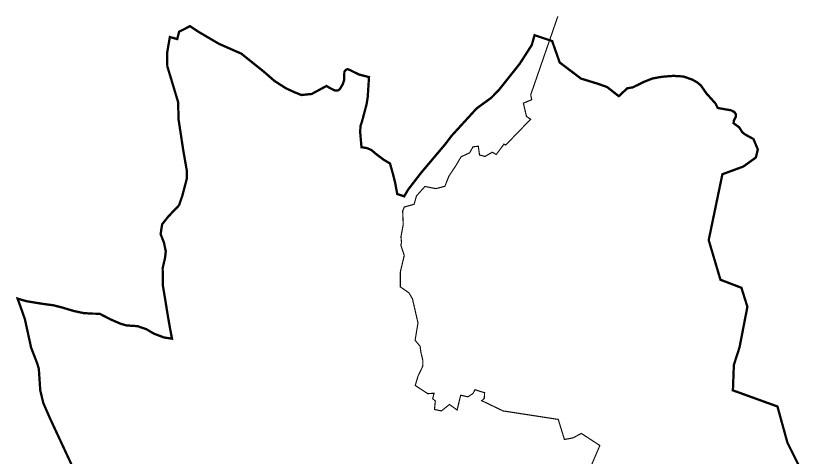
# Model space of a CAD drawing. Extents: x 408508 to 414178, y 4500639 to 4507430.
# Drawn here: x 409441 to 413543, y 4505134 to 4507430 of the extents above; entities that cross this region are included whole.
import ezdxf

# ---------------------------------------------------------------- set-up
doc = ezdxf.new("R2010")
doc.units = 0
doc.header["$LTSCALE"] = 40
doc.header["$MEASUREMENT"] = 0
for name, color, linetype in [('Οριο Αναδασωτέας περιοχής', 6, 'CONTINUOUS'), ('όριο Δήμου Παύλου Μελά', 5, 'CONTINUOUS'), ('Όριο Δημοτικής Ενότητας', 1, 'CONTINUOUS')]:
    doc.layers.add(name, color=color, linetype=linetype)

msp = doc.modelspace()

# ---------------------------------------------------------------- linework, layer by layer
at = {"layer": 'Οριο Αναδασωτέας περιοχής', "const_width": 6}
msp.add_lwpolyline([(412428.1, 4505065.8), (412483.4, 4505194.5), (412386.7, 4505257.5), (412344.3, 4505234.4), (412298.7, 4505226), (412266.7, 4505330.3), (411979.2, 4505374.5), (411868.4, 4505427.7), (411881.5, 4505440.2), (411883.1, 4505469), (411833.3, 4505484.8), (411822.3, 4505464.9), (411795.6, 4505447.6), (411758.7, 4505456.5), (411739.8, 4505379.4), (411700.2, 4505407.9), (411658.4, 4505374.5), (411622, 4505382), (411626.4, 4505426.1), (411612.6, 4505438.5), (411620, 4505466.8), (411587.3, 4505464.1), (411522, 4505506.9), (411535.9, 4505554.4), (411560.9, 4505606.8), (411561.3, 4505638.6), (411550.7, 4505682.7), (411547.3, 4505710.7), (411521.1, 4505742.2), (411536.2, 4505832.4), (411507.5, 4505957.5), (411489, 4505989), (411444.5, 4506019.7), (411444.6, 4506099), (411464.7, 4506183.8), (411446.8, 4506237.7), (411450.4, 4506249.1), (411447.5, 4506280.7), (411459.3, 4506344.2), (411456.4, 4506414.3), (411464.9, 4506435.3), (411515.9, 4506449.6), (411528.4, 4506493.1), (411572.3, 4506542.3), (411629.6, 4506531), (411676.3, 4506543.2), (411697.1, 4506595.9), (411734.1, 4506651.6), (411760.6, 4506696.8), (411805.1, 4506717.2), (411822.6, 4506748.6), (411850.3, 4506751.5), (411856.7, 4506706), (411885.8, 4506698.5), (411922.8, 4506720.5), (411943.9, 4506708.8), (411984.2, 4506762.7), (411993.2, 4506758), (412122.8, 4506891.8), (412101.1, 4506907), (412085.1, 4506975.5), (412128.5, 4506993.9), (412123.2, 4507018.9), (412264.6, 4507427.4)], dxfattribs=at)
at = {"layer": 'όριο Δήμου Παύλου Μελά', "const_width": 12, "flags": 128}
msp.add_lwpolyline([(409778, 4504996.5), (409665.8, 4505237), (409620.1, 4505335.1), (409585, 4505415.3), (409569, 4505481.5), (409561.6, 4505593.3), (409553, 4505621.9), (409521.4, 4505703.8), (409489.2, 4505850.9), (409473.9, 4505895.2), (409451, 4505958.8), (409451, 4505958.8), (409451, 4505958.8), (409498.4, 4505945.1), (409580.7, 4505931.7), (409637.6, 4505924.1), (409683, 4505912.5), (409743.8, 4505894.4), (409794.4, 4505883.5), (409842.8, 4505880.5), (409878.1, 4505880.3), (409932.9, 4505851.7), (409986.4, 4505828.5), (410017.2, 4505819.5), (410075.8, 4505815.4), (410120.8, 4505800.1), (410161.3, 4505776.3), (410214.2, 4505756.4), (410255.2, 4505750.5), (410243.4, 4505811.3), (410231.5, 4505882.4), (410208, 4506023.8), (410206.4, 4506116.9), (410219.1, 4506171.7), (410222.7, 4506205), (410213.3, 4506250), (410195.7, 4506294.7), (410204.1, 4506346.1), (410236.7, 4506386.9), (410291.6, 4506444.1), (410308.8, 4506493.6), (410333, 4506585.9), (410332.6, 4506622.7), (410313.9, 4506729.8), (410289.7, 4506888), (410289.7, 4506888), (410286.6, 4506982.5), (410230.9, 4507167.1), (410229.3, 4507235.3), (410244, 4507319.9), (410282.3, 4507309.1), (410292.2, 4507347.3), (410349.1, 4507376.4), (410388.8, 4507349.5), (410499.9, 4507284.3), (410616.2, 4507233.2), (410734.5, 4507138.6), (410788.3, 4507091.7), (410848.3, 4507053.2), (410892.1, 4507033), (410929, 4507018), (410982.8, 4507023.6), (411059.4, 4507065.1), (411082.1, 4507052), (411103.7, 4507041.6), (411118.2, 4507041), (411128.6, 4507048.2), (411144.6, 4507074.3), (411151.6, 4507095.1), (411152.8, 4507139.5), (411162, 4507150.1), (411169.9, 4507152.9), (411184.7, 4507146.5), (411229.4, 4507124.6), (411281.1, 4507111.4), (411274.4, 4507006.8), (411268, 4506968), (411244.6, 4506880.2), (411236.5, 4506855.4), (411235.2, 4506823.6), (411242, 4506746.7), (411270.7, 4506741.9), (411293.1, 4506732.2), (411317.6, 4506711.4), (411359, 4506680.4), (411390.3, 4506662.1), (411406.5, 4506604.8), (411417.5, 4506560.6), (411428.2, 4506502.7), (411464.3, 4506490.7), (411484.2, 4506525), (411551.6, 4506612.5), (411677.8, 4506761.8), (411712.1, 4506806.8), (411841.4, 4506948.1), (411917.7, 4507003.7), (411957.8, 4507044.6), (412066.1, 4507180.7), (412128.8, 4507278.3), (412143.4, 4507329.3), (412235, 4507298.8), (412274.1, 4507187.4), (412384.8, 4507103.7), (412474.4, 4507076.1), (412521, 4507059.6), (412582.1, 4507011.9), (412625.9, 4507053), (412655, 4507057.9), (412713.3, 4507086.6), (412756.9, 4507103.9), (412805.1, 4507112.8), (412866.7, 4507117.7), (412919.1, 4507114.4), (412964.5, 4507098.2), (412991, 4507083.3), (413009.8, 4507067.4), (413038.8, 4507025.8), (413085.9, 4506973.6), (413097.2, 4506950.7), (413166.9, 4506938.4), (413184.1, 4506929.6), (413192.1, 4506917.6), (413192.4, 4506906.8), (413181, 4506884.6), (413179.7, 4506871.5), (413208.8, 4506850), (413226, 4506823.5), (413240.9, 4506812.2), (413283.2, 4506789.2), (413306.1, 4506734.8), (413295.5, 4506692.8), (413231.3, 4506646.3), (413121.5, 4506605.8), (413050.2, 4506263.3), (413111.4, 4506057), (413220.6, 4506015.2), (413251.7, 4505916.2), (413210.8, 4505705.5), (413181.2, 4505613.8), (413176.3, 4505481.4), (413408.3, 4505397.6), (413460.4, 4505208.5), (413460.4, 4505208.5), (413460.4, 4505208.5), (413460.4, 4505208.5), (413536.3, 4505057.2)], dxfattribs=at)
at = {"layer": 'Όριο Δημοτικής Ενότητας', "const_width": 8, "flags": 128}
msp.add_lwpolyline([(409778, 4504996.5), (409665.8, 4505237), (409620.1, 4505335.1), (409585, 4505415.3), (409569, 4505481.5), (409561.6, 4505593.3), (409553, 4505621.9), (409521.4, 4505703.8), (409489.2, 4505850.9), (409473.9, 4505895.2), (409451, 4505958.8), (409451, 4505958.8), (409451, 4505958.8), (409498.4, 4505945.1), (409580.7, 4505931.7), (409637.6, 4505924.1), (409683, 4505912.5), (409743.8, 4505894.4), (409794.4, 4505883.5), (409842.8, 4505880.5), (409878.1, 4505880.3), (409932.9, 4505851.7), (409986.4, 4505828.5), (410017.2, 4505819.5), (410075.8, 4505815.4), (410120.8, 4505800.1), (410161.3, 4505776.3), (410214.2, 4505756.4), (410255.2, 4505750.5), (410243.4, 4505811.3), (410231.5, 4505882.4), (410208, 4506023.8), (410206.4, 4506116.9), (410219.1, 4506171.7), (410222.7, 4506205), (410213.3, 4506250), (410195.7, 4506294.7), (410204.1, 4506346.1), (410236.7, 4506386.9), (410291.6, 4506444.1), (410308.8, 4506493.6), (410333, 4506585.9), (410332.6, 4506622.7), (410313.9, 4506729.8), (410289.7, 4506888), (410289.7, 4506888), (410286.6, 4506982.5), (410230.9, 4507167.1), (410229.3, 4507235.3), (410244, 4507319.9), (410282.3, 4507309.1), (410292.2, 4507347.3), (410349.1, 4507376.4), (410388.8, 4507349.5), (410499.9, 4507284.3), (410616.2, 4507233.2), (410734.5, 4507138.6), (410788.3, 4507091.7), (410848.3, 4507053.2), (410892.1, 4507033), (410929, 4507018), (410982.8, 4507023.6), (411059.4, 4507065.1), (411082.1, 4507052), (411103.7, 4507041.6), (411118.2, 4507041), (411128.6, 4507048.2), (411144.6, 4507074.3), (411151.6, 4507095.1), (411152.8, 4507139.5), (411162, 4507150.1), (411169.9, 4507152.9), (411184.7, 4507146.5), (411229.4, 4507124.6), (411281.1, 4507111.4), (411274.4, 4507006.8), (411268, 4506968), (411244.6, 4506880.2), (411236.5, 4506855.4), (411235.2, 4506823.6), (411242, 4506746.7), (411270.7, 4506741.9), (411293.1, 4506732.2), (411317.6, 4506711.4), (411359, 4506680.4), (411390.3, 4506662.1), (411406.5, 4506604.8), (411417.5, 4506560.6), (411428.2, 4506502.7), (411464.3, 4506490.7), (411484.2, 4506525), (411551.6, 4506612.5), (411677.8, 4506761.8), (411712.1, 4506806.8), (411841.4, 4506948.1), (411917.7, 4507003.7), (411957.8, 4507044.6), (412066.1, 4507180.7), (412128.8, 4507278.3), (412143.4, 4507329.3), (412235, 4507298.8), (412274.1, 4507187.4), (412384.8, 4507103.7), (412474.4, 4507076.1), (412521, 4507059.6), (412582.1, 4507011.9), (412625.9, 4507053), (412655, 4507057.9), (412713.3, 4507086.6), (412756.9, 4507103.9), (412805.1, 4507112.8), (412866.7, 4507117.7), (412919.1, 4507114.4), (412964.5, 4507098.2), (412991, 4507083.3), (413009.8, 4507067.4), (413038.8, 4507025.8), (413085.9, 4506973.6), (413097.2, 4506950.7), (413166.9, 4506938.4), (413184.1, 4506929.6), (413192.1, 4506917.6), (413192.4, 4506906.8), (413181, 4506884.6), (413179.7, 4506871.5), (413208.8, 4506850), (413226, 4506823.5), (413240.9, 4506812.2), (413283.2, 4506789.2), (413306.1, 4506734.8), (413295.5, 4506692.8), (413231.3, 4506646.3), (413121.5, 4506605.8), (413050.2, 4506263.3), (413111.4, 4506057), (413220.6, 4506015.2), (413251.7, 4505916.2), (413210.8, 4505705.5), (413181.2, 4505613.8), (413176.3, 4505481.4), (413408.3, 4505397.6), (413460.4, 4505208.5), (413460.4, 4505208.5), (413460.4, 4505208.5), (413460.4, 4505208.5), (413536.3, 4505057.2)], dxfattribs=at)

doc.saveas('drawing.dxf')
